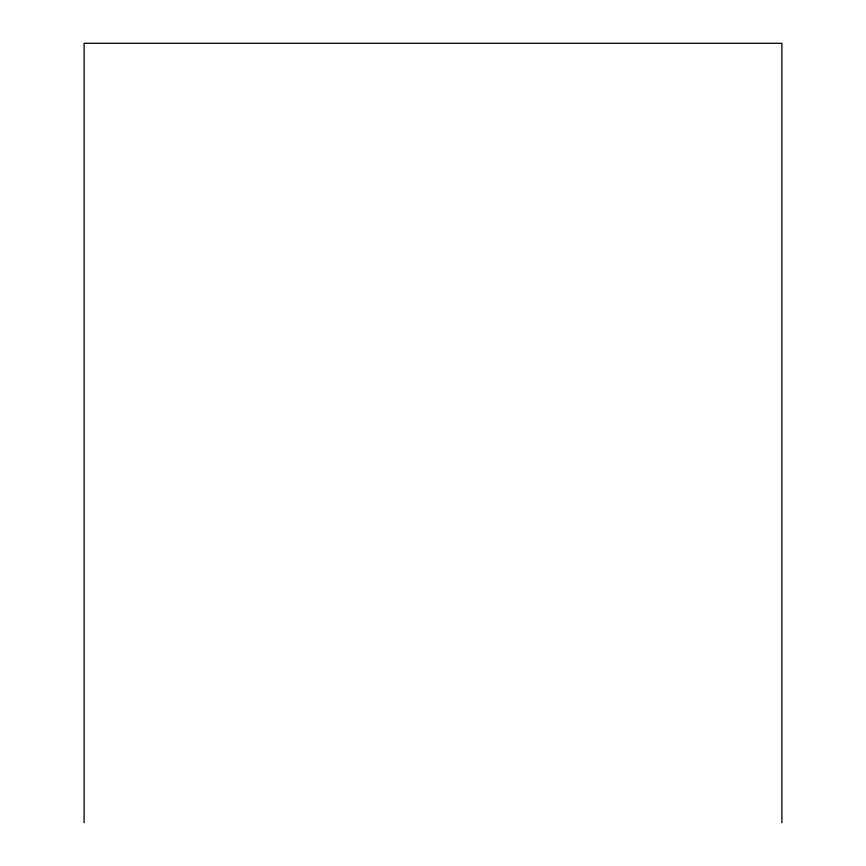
<?xml version="1.0" encoding="UTF-8"?>
<svg xmlns="http://www.w3.org/2000/svg" width="866" height="866" viewBox="0 0 866 866"><rect width="100%" height="100%" fill="white"/><g stroke="black" fill="none" stroke-linecap="round" stroke-linejoin="round"><path stroke-width="1.3" d="M781.89 822.7L781.89 43.3L84.11 43.3L84.11 822.7"/></g></svg>
